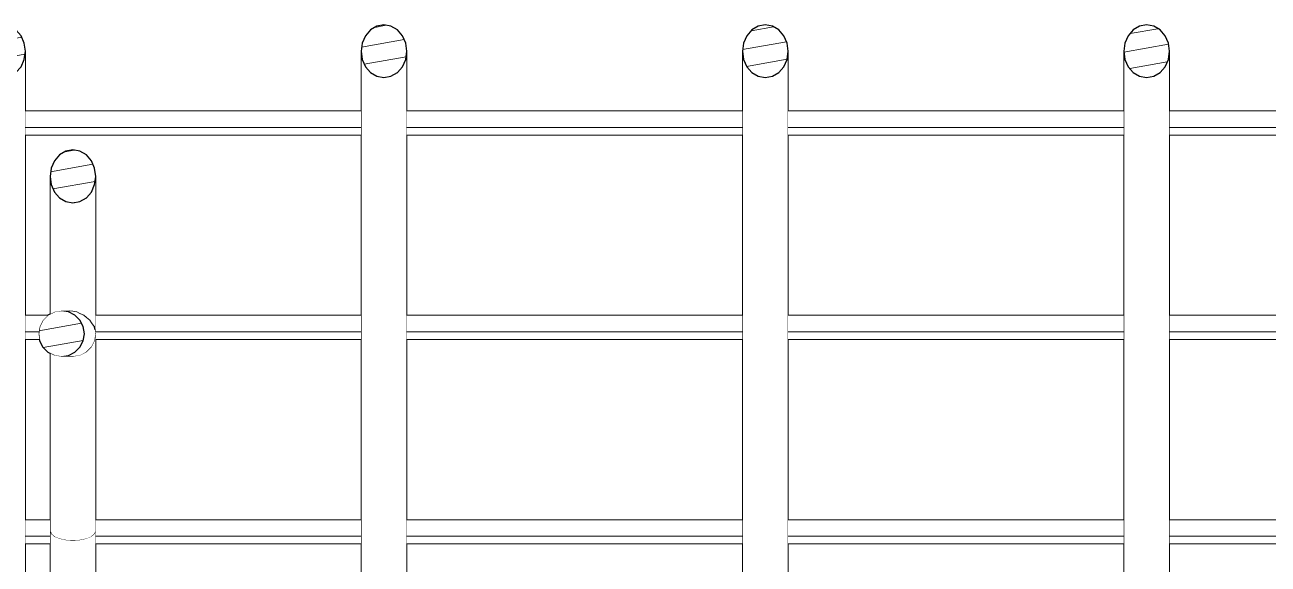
# Model space of a CAD drawing. Header units: millimetres. Extents: x -71878 to 121433, y -67383 to 83273.
# Drawn here: x 6745 to 10005, y -57632 to -56219 of the extents above; entities that cross this region are included whole.
import ezdxf

# ---------------------------------------------------------------- set-up
doc = ezdxf.new("R2010")
doc.units = ezdxf.units.MM
doc.header["$MEASUREMENT"] = 0
doc.set_wipeout_variables(frame=1)
doc.linetypes.add('Wipeout_Contour', pattern=[1000, 0, -1000])
for name, color, linetype in [('COLUMNAS', 7, 'Continuous'), ('ENTIRADO', 7, 'Continuous'), ('Vigas', 7, 'Continuous')]:
    doc.layers.add(name, color=color, linetype=linetype)
for name, color, linetype, lineweight, true_color in [('COLUMNAS_Pluma_Nº__23', 7, 'Continuous', 5, 0x646464), ('ENTIRADO_Pluma_Nº__23', 7, 'Continuous', 5, 0x646464), ('Vigas_Pluma_Nº__23', 7, 'Continuous', 5, 0x646464)]:
    doc.layers.add(name, color=color, linetype=linetype, lineweight=lineweight, true_color=true_color)
doc.layers.add('Vigas_Pluma_Nº__81', color=7, linetype='Continuous', lineweight=30)
pattern_1 = [(10, (-22368.785, -65222.404), (-7.81417, 44.31635), [])]

msp = doc.modelspace()

# ---------------------------------------------------------------- wipeouts: each hides what was drawn before it
at = {"color": 254, "linetype": 'Wipeout_Contour', "lineweight": 0, "ltscale": 120228.849093}
msp.add_wipeout([(6743.231, -56309.842), (6743.231, -59533.144), (6746.167, -59533.144), (6746.167, -56288.493)], dxfattribs=at).dxf.layer = 'Vigas'
at = {"color": 254, "linetype": 'Wipeout_Contour', "lineweight": 0, "ltscale": 123651.428745}
msp.add_wipeout([(7626.167, -56288.493), (7626.167, -59538.359), (7629.104, -59538.359), (7629.104, -56309.842)], dxfattribs=at).dxf.layer = 'Vigas'
at = {"color": 254, "linetype": 'Wipeout_Contour', "lineweight": 0, "ltscale": 127537.061317}
msp.add_wipeout([(8626.167, -56288.493), (8626.167, -59538.359), (8629.104, -59538.359), (8629.104, -56309.842)], dxfattribs=at).dxf.layer = 'Vigas'
at = {"color": 254, "linetype": 'Wipeout_Contour', "lineweight": 0, "ltscale": 131429.510237}
msp.add_wipeout([(9626.167, -56288.493), (9626.167, -59538.359), (9629.104, -59538.359), (9629.104, -56309.842)], dxfattribs=at).dxf.layer = 'Vigas'
at = {"color": 254, "linetype": 'Wipeout_Contour', "lineweight": 0, "ltscale": 124072.145907}
msp.add_wipeout([(7734.708, -56329.101), (7734.708, -59538.359), (7743.231, -59538.359), (7743.231, -56309.842)], dxfattribs=at).dxf.layer = 'Vigas'
at = {"color": 254, "linetype": 'Wipeout_Contour', "lineweight": 0, "ltscale": 151870.812311}
msp.add_wipeout([(6840.599, -56968.448), (6859.159, -56971.385), (6881.317, -56971.385), (6870.648, -56969.741), (6862.495, -56968.448)], dxfattribs=at).dxf.layer = 'Vigas'
at = {"color": 254, "linetype": 'Wipeout_Contour', "lineweight": 0, "ltscale": 121621.859659}
msp.add_wipeout([(6928.082, -57046.989), (6931.016, -57028.448), (6900.66, -57028.448), (6897.72, -57046.989)], dxfattribs=at).dxf.layer = 'Vigas'

# ---------------------------------------------------------------- next in the draw order: hatches: boundary and pattern name
at = {"layer": 'Vigas', "linetype": 'Continuous', "lineweight": 0, "true_color": 0xffffff}
h = msp.add_hatch(dxfattribs=at)
h.set_pattern_fill('WOOD_0001', style=0, pattern_type=2)
h.set_pattern_definition(pattern_1)
h.paths.add_polyline_path([(6626.167, -56288.493), (6629.104, -56309.842), (6637.626, -56329.101), (6650.9, -56344.386), (6667.626, -56354.199), (6686.167, -56357.58), (6704.708, -56354.199), (6721.434, -56344.386), (6734.708, -56329.101), (6743.231, -56309.842), (6746.167, -56288.493), (6743.231, -56267.144), (6734.708, -56247.885), (6721.434, -56232.6), (6704.708, -56222.787), (6686.167, -56219.406), (6667.626, -56222.787), (6650.9, -56232.6), (6637.626, -56247.885), (6629.104, -56267.144)])

# ---------------------------------------------------------------- next in the draw order: linework, layer by layer
at = {"layer": 'Vigas_Pluma_Nº__23', "linetype": 'Continuous'}
msp.add_line((6746.167, -56288.493), (6746.167, -59533.144), dxfattribs=at)
at = {"layer": 'Vigas_Pluma_Nº__81', "linetype": 'Continuous', "flags": 128}
msp.add_lwpolyline([(6626.167, -56288.493), (6629.104, -56309.842), (6637.626, -56329.101), (6650.9, -56344.386), (6667.626, -56354.199), (6686.167, -56357.58), (6704.708, -56354.199), (6721.434, -56344.386), (6734.708, -56329.101), (6743.231, -56309.842), (6746.167, -56288.493), (6743.231, -56267.144), (6734.708, -56247.885), (6721.434, -56232.6), (6704.708, -56222.787), (6686.167, -56219.406), (6667.626, -56222.787), (6650.9, -56232.6), (6637.626, -56247.885), (6629.104, -56267.144)], close=True, dxfattribs=at)

# ---------------------------------------------------------------- next in the draw order: wipeouts: each hides what was drawn before it
at = {"color": 254, "linetype": 'Wipeout_Contour', "lineweight": 0, "ltscale": 123662.106501}
msp.add_wipeout([(7629.104, -56309.842), (7629.104, -59538.359), (7637.626, -59538.359), (7637.626, -56329.101)], dxfattribs=at).dxf.layer = 'Vigas'
at = {"color": 254, "linetype": 'Wipeout_Contour', "lineweight": 0, "ltscale": 124020.036237}
msp.add_wipeout([(7721.434, -59538.359), (7734.708, -59538.359), (7734.708, -56329.101), (7721.434, -56344.386)], dxfattribs=at).dxf.layer = 'Vigas'
at = {"color": 254, "linetype": 'Wipeout_Contour', "lineweight": 0, "ltscale": 127548.123946}
msp.add_wipeout([(8629.104, -56309.842), (8629.104, -59538.359), (8637.626, -59538.359), (8637.626, -56329.101)], dxfattribs=at).dxf.layer = 'Vigas'
at = {"color": 254, "linetype": 'Wipeout_Contour', "lineweight": 0, "ltscale": 131440.935111}
msp.add_wipeout([(9629.104, -56309.842), (9629.104, -59538.359), (9637.626, -59538.359), (9637.626, -56329.101)], dxfattribs=at).dxf.layer = 'Vigas'
at = {"color": 254, "linetype": 'Wipeout_Contour', "lineweight": 0, "ltscale": 182488.681036}
msp.add_wipeout([(6926.12, -57009.907), (6897.72, -57009.907), (6900.66, -57028.448), (6931.016, -57028.448), (6929.482, -57018.757), (6927.711, -57015.478)], dxfattribs=at).dxf.layer = 'Vigas'
at = {"color": 254, "linetype": 'Wipeout_Contour', "lineweight": 0, "ltscale": 121580.814702}
msp.add_wipeout([(6919.568, -57063.715), (6928.082, -57046.989), (6897.72, -57046.989), (6889.189, -57063.715)], dxfattribs=at).dxf.layer = 'Vigas'

# ---------------------------------------------------------------- next in the draw order: linework, layer by layer
at = {"layer": 'Vigas_Pluma_Nº__23', "linetype": 'Continuous'}
msp.add_line((6931.016, -57028.448), (6928.082, -57046.989), dxfattribs=at)

# ---------------------------------------------------------------- next in the draw order: wipeouts: each hides what was drawn before it
at = {"color": 254, "linetype": 'Wipeout_Contour', "lineweight": 0, "ltscale": 124105.920668}
msp.add_wipeout([(7746.167, -56288.493), (7743.231, -56309.842), (7743.231, -59538.359), (7746.167, -59538.359)], dxfattribs=at).dxf.layer = 'Vigas'
at = {"color": 254, "linetype": 'Wipeout_Contour', "lineweight": 0, "ltscale": 127580.989566}
msp.add_wipeout([(8637.626, -56329.101), (8637.626, -59538.359), (8650.9, -59538.359), (8650.9, -56344.386)], dxfattribs=at).dxf.layer = 'Vigas'
at = {"color": 254, "linetype": 'Wipeout_Contour', "lineweight": 0, "ltscale": 131474.147257}
msp.add_wipeout([(9637.626, -56329.101), (9637.626, -59538.359), (9650.9, -59538.359), (9650.9, -56344.386)], dxfattribs=at).dxf.layer = 'Vigas'
at = {"color": 254, "linetype": 'Wipeout_Contour', "lineweight": 0, "ltscale": 123954.680572}
msp.add_wipeout([(7704.708, -56354.199), (7704.708, -59538.359), (7721.434, -59538.359), (7721.434, -56344.386)], dxfattribs=at).dxf.layer = 'Vigas'
at = {"color": 254, "linetype": 'Wipeout_Contour', "lineweight": 0, "ltscale": 152052.262668}
msp.add_wipeout([(6914.682, -56993.181), (6889.189, -56993.181), (6897.72, -57009.907), (6926.12, -57009.907), (6919.189, -57000.171)], dxfattribs=at).dxf.layer = 'Vigas'
at = {"color": 254, "linetype": 'Wipeout_Contour', "lineweight": 0, "ltscale": 121522.710372}
msp.add_wipeout([(6906.308, -57076.989), (6919.568, -57063.715), (6889.189, -57063.715), (6875.902, -57076.989)], dxfattribs=at).dxf.layer = 'Vigas'

# ---------------------------------------------------------------- next in the draw order: linework, layer by layer
at = {"layer": 'Vigas_Pluma_Nº__23', "linetype": 'Continuous'}
for p, q in [((7746.167, -56288.493), (7746.167, -59538.359)), ((8626.167, -56288.493), (8626.167, -59538.359)), ((9626.167, -59538.359), (9626.167, -56288.493)), ((6929.482, -57018.753), (6931.016, -57028.448))]:
    msp.add_line(p, q, dxfattribs=at)

# ---------------------------------------------------------------- next in the draw order: wipeouts: each hides what was drawn before it
at = {"color": 254, "linetype": 'Wipeout_Contour', "lineweight": 0, "ltscale": 123882.468411}
msp.add_wipeout([(7686.167, -56357.58), (7686.167, -59538.359), (7704.708, -59538.359), (7704.708, -56354.199)], dxfattribs=at).dxf.layer = 'Vigas'
at = {"color": 254, "linetype": 'Wipeout_Contour', "lineweight": 0, "ltscale": 127632.432828}
msp.add_wipeout([(8650.9, -59538.359), (8667.626, -59538.359), (8667.626, -56354.199), (8650.9, -56344.386)], dxfattribs=at).dxf.layer = 'Vigas'
at = {"color": 254, "linetype": 'Wipeout_Contour', "lineweight": 0, "ltscale": 131525.887538}
msp.add_wipeout([(9650.9, -56344.386), (9650.9, -59538.359), (9667.626, -59538.359), (9667.626, -56354.199)], dxfattribs=at).dxf.layer = 'Vigas'
at = {"color": 254, "linetype": 'Wipeout_Contour', "lineweight": 0, "ltscale": 151950.355411}
msp.add_wipeout([(6881.317, -56971.385), (6859.159, -56971.385), (6875.902, -56979.907), (6899.287, -56979.907), (6889.189, -56975.186)], dxfattribs=at).dxf.layer = 'Vigas'
at = {"color": 254, "linetype": 'Wipeout_Contour', "lineweight": 0, "ltscale": 121453.215047}
msp.add_wipeout([(6889.599, -57085.511), (6906.308, -57076.989), (6875.902, -57076.989), (6859.159, -57085.511)], dxfattribs=at).dxf.layer = 'Vigas'

# ---------------------------------------------------------------- next in the draw order: linework, layer by layer
at = {"layer": 'Vigas_Pluma_Nº__23', "linetype": 'Continuous'}
for p, q in [((6928.082, -57046.989), (6919.568, -57063.715)), ((6919.568, -57063.715), (6906.308, -57076.989))]:
    msp.add_line(p, q, dxfattribs=at)

# ---------------------------------------------------------------- next in the draw order: wipeouts: each hides what was drawn before it
at = {"color": 254, "linetype": 'Wipeout_Contour', "lineweight": 0, "ltscale": 127105.012623}
msp.add_wipeout([(7746.167, -56488.35), (7746.167, -56508.181), (8626.167, -56508.181), (8626.167, -56488.35)], dxfattribs=at).dxf.layer = 'ENTIRADO'
at = {"color": 254, "linetype": 'Wipeout_Contour', "lineweight": 0, "ltscale": 126533.688799}
msp.add_wipeout([(8626.167, -57023.756), (7746.167, -57023.756), (7746.167, -57043.587), (8626.167, -57043.587)], dxfattribs=at).dxf.layer = 'ENTIRADO'
at = {"color": 254, "linetype": 'Wipeout_Contour', "lineweight": 0, "ltscale": 125996.185978}
msp.add_wipeout([(8626.167, -57559.163), (7746.167, -57559.163), (7746.167, -57578.993), (8626.167, -57578.993)], dxfattribs=at).dxf.layer = 'ENTIRADO'
at = {"color": 254, "linetype": 'Wipeout_Contour', "lineweight": 0, "ltscale": 123810.466099}
msp.add_wipeout([(7667.626, -56354.199), (7667.626, -59538.359), (7686.167, -59538.359), (7686.167, -56357.58)], dxfattribs=at).dxf.layer = 'Vigas'
at = {"color": 254, "linetype": 'Wipeout_Contour', "lineweight": 0, "ltscale": 127697.406632}
msp.add_wipeout([(8667.626, -56354.199), (8667.626, -59538.359), (8686.167, -59538.359), (8686.167, -56357.58)], dxfattribs=at).dxf.layer = 'Vigas'
at = {"color": 254, "linetype": 'Wipeout_Contour', "lineweight": 0, "ltscale": 131591.079782}
msp.add_wipeout([(9667.626, -56354.199), (9667.626, -59538.359), (9686.167, -59538.359), (9686.167, -56357.58)], dxfattribs=at).dxf.layer = 'Vigas'
at = {"color": 254, "linetype": 'Wipeout_Contour', "lineweight": 0, "ltscale": 152012.787342}
msp.add_wipeout([(6899.287, -56979.907), (6875.902, -56979.907), (6889.189, -56993.181), (6914.682, -56993.181), (6905.915, -56985.775)], dxfattribs=at).dxf.layer = 'Vigas'
at = {"color": 254, "linetype": 'Wipeout_Contour', "lineweight": 0, "ltscale": 121379.118453}
msp.add_wipeout([(6871.077, -57088.448), (6889.599, -57085.511), (6859.159, -57085.511), (6840.599, -57088.448)], dxfattribs=at).dxf.layer = 'Vigas'

# ---------------------------------------------------------------- next in the draw order: hatches: boundary and pattern name
at = {"layer": 'Vigas', "linetype": 'Continuous', "lineweight": 0, "true_color": 0xffffff}
h = msp.add_hatch(dxfattribs=at)
h.set_pattern_fill('WOOD_0001', style=0, pattern_type=2)
h.set_pattern_definition(pattern_1)
h.paths.add_polyline_path([(6900.66, -57028.448), (6897.72, -57009.907), (6889.189, -56993.181), (6875.902, -56979.907), (6859.159, -56971.385), (6840.599, -56968.448), (6822.039, -56971.385), (6805.296, -56979.907), (6792.009, -56993.181), (6783.478, -57009.907), (6780.538, -57028.448), (6783.478, -57046.989), (6792.009, -57063.715), (6805.296, -57076.989), (6822.039, -57085.511), (6840.599, -57088.448), (6859.159, -57085.511), (6875.902, -57076.989), (6889.189, -57063.715), (6897.72, -57046.989)])

# ---------------------------------------------------------------- next in the draw order: linework, layer by layer
at = {"layer": 'ENTIRADO_Pluma_Nº__23', "linetype": 'Continuous'}
for p, q in [((7746.167, -56508.181), (8626.167, -56508.181)), ((7746.167, -57043.587), (8626.167, -57043.587)), ((7746.167, -57578.993), (8626.167, -57578.993))]:
    msp.add_line(p, q, dxfattribs=at)
at = {"layer": 'Vigas_Pluma_Nº__23', "linetype": 'Continuous'}
for p, q in [((6840.599, -56968.448), (6862.496, -56968.448)), ((6906.308, -57076.989), (6889.599, -57085.511)), ((6840.599, -57088.448), (6871.077, -57088.448)), ((6889.599, -57085.511), (6871.077, -57088.448))]:
    msp.add_line(p, q, dxfattribs=at)
at = {"layer": 'Vigas_Pluma_Nº__81', "linetype": 'Continuous', "flags": 128}
msp.add_lwpolyline([(6783.478, -57046.989), (6792.009, -57063.715), (6805.296, -57076.989), (6822.039, -57085.511), (6840.599, -57088.448), (6859.159, -57085.511), (6875.902, -57076.989), (6889.189, -57063.715), (6897.72, -57046.989), (6900.66, -57028.448), (6897.72, -57009.907), (6889.189, -56993.181), (6875.902, -56979.907), (6859.159, -56971.385), (6840.599, -56968.448), (6822.039, -56971.385), (6805.296, -56979.907), (6792.009, -56993.181), (6783.478, -57009.907), (6780.538, -57028.448)], close=True, dxfattribs=at)

# ---------------------------------------------------------------- next in the draw order: wipeouts: each hides what was drawn before it
at = {"color": 254, "linetype": 'Wipeout_Contour', "lineweight": 0, "ltscale": 127139.831061}
msp.add_wipeout([(7746.167, -56488.35), (8626.167, -56488.35), (8626.167, -56444.927), (7746.167, -56444.927)], dxfattribs=at).dxf.layer = 'ENTIRADO'
at = {"color": 254, "linetype": 'Wipeout_Contour', "lineweight": 0, "ltscale": 126566.523346}
msp.add_wipeout([(7746.167, -56980.334), (7746.167, -57023.756), (8626.167, -57023.756), (8626.167, -56980.334)], dxfattribs=at).dxf.layer = 'ENTIRADO'
at = {"color": 254, "linetype": 'Wipeout_Contour', "lineweight": 0, "ltscale": 126027.010303}
msp.add_wipeout([(7746.167, -57515.74), (7746.167, -57559.163), (8626.167, -57559.163), (8626.167, -57515.74)], dxfattribs=at).dxf.layer = 'ENTIRADO'
at = {"color": 254, "linetype": 'Wipeout_Contour', "lineweight": 0, "ltscale": 123745.727878}
msp.add_wipeout([(7650.9, -59538.359), (7667.626, -59538.359), (7667.626, -56354.199), (7650.9, -56344.386)], dxfattribs=at).dxf.layer = 'Vigas'
at = {"color": 254, "linetype": 'Wipeout_Contour', "lineweight": 0, "ltscale": 127769.539479}
msp.add_wipeout([(8686.167, -56357.58), (8686.167, -59538.359), (8704.708, -59538.359), (8704.708, -56354.199)], dxfattribs=at).dxf.layer = 'Vigas'
at = {"color": 254, "linetype": 'Wipeout_Contour', "lineweight": 0, "ltscale": 131663.331851}
msp.add_wipeout([(9686.167, -56357.58), (9686.167, -59538.359), (9704.708, -59538.359), (9704.708, -56354.199)], dxfattribs=at).dxf.layer = 'Vigas'
at = {"color": 254, "linetype": 'Wipeout_Contour', "lineweight": 0, "ltscale": 152338.945348}
msp.add_wipeout([(6927.711, -56637.926), (6927.711, -57015.478), (6929.482, -57018.757), (6930.648, -57026.124), (6930.648, -56616.454)], dxfattribs=at).dxf.layer = 'Vigas'

# ---------------------------------------------------------------- next in the draw order: linework, layer by layer
at = {"layer": 'ENTIRADO_Pluma_Nº__23', "linetype": 'Continuous'}
for p, q in [((7746.167, -56444.927), (8626.167, -56444.927)), ((7746.167, -56488.35), (8626.167, -56488.35)), ((7746.167, -56980.333), (8626.167, -56980.333)), ((7746.167, -57023.756), (8626.167, -57023.756)), ((7746.167, -57515.74), (8626.167, -57515.74)), ((7746.167, -57559.163), (8626.167, -57559.163))]:
    msp.add_line(p, q, dxfattribs=at)

# ---------------------------------------------------------------- next in the draw order: wipeouts: each hides what was drawn before it
at = {"color": 254, "linetype": 'Wipeout_Contour', "lineweight": 0, "ltscale": 151326.404093}
msp.add_wipeout([(6746.167, -57043.587), (6782.938, -57043.587), (6780.538, -57028.448), (6781.282, -57023.756), (6746.167, -57023.756)], dxfattribs=at).dxf.layer = 'ENTIRADO'
at = {"color": 254, "linetype": 'Wipeout_Contour', "lineweight": 0, "ltscale": 123694.602604}
msp.add_wipeout([(7637.626, -56329.101), (7637.626, -59538.359), (7650.9, -59538.359), (7650.9, -56344.386)], dxfattribs=at).dxf.layer = 'Vigas'
at = {"color": 254, "linetype": 'Wipeout_Contour', "lineweight": 0, "ltscale": 127841.764754}
msp.add_wipeout([(8721.434, -56344.386), (8704.708, -56354.199), (8704.708, -59538.359), (8721.434, -59538.359)], dxfattribs=at).dxf.layer = 'Vigas'
at = {"color": 254, "linetype": 'Wipeout_Contour', "lineweight": 0, "ltscale": 131735.565666}
msp.add_wipeout([(9704.708, -56354.199), (9704.708, -59538.359), (9721.434, -59538.359), (9721.434, -56344.386)], dxfattribs=at).dxf.layer = 'Vigas'
at = {"color": 254, "linetype": 'Wipeout_Contour', "lineweight": 0, "ltscale": 121488.059632}
msp.add_wipeout([(6813.585, -56637.926), (6810.648, -56616.454), (6810.648, -56977.183), (6813.585, -56975.688)], dxfattribs=at).dxf.layer = 'Vigas'
at = {"color": 254, "linetype": 'Wipeout_Contour', "lineweight": 0, "ltscale": 152110.125611}
msp.add_wipeout([(6870.648, -56685.939), (6870.648, -56969.741), (6881.317, -56971.385), (6889.189, -56975.186), (6889.189, -56682.538)], dxfattribs=at).dxf.layer = 'Vigas'
at = {"color": 254, "linetype": 'Wipeout_Contour', "lineweight": 0, "ltscale": 151827.385009}
msp.add_wipeout([(6927.711, -57047.717), (6927.711, -57553.359), (6930.648, -57545.58), (6930.648, -57030.773), (6928.082, -57046.989)], dxfattribs=at).dxf.layer = 'Vigas'
at = {"color": 254, "linetype": 'Wipeout_Contour', "lineweight": 0, "ltscale": 120936.600168}
msp.add_wipeout([(6810.648, -57545.58), (6813.585, -57553.359), (6813.585, -57081.208), (6810.648, -57079.713)], dxfattribs=at).dxf.layer = 'Vigas'

# ---------------------------------------------------------------- next in the draw order: hatches: boundary and pattern name
at = {"layer": 'Vigas', "linetype": 'Continuous', "lineweight": 0, "true_color": 0xffffff}
h = msp.add_hatch(dxfattribs=at)
h.set_pattern_fill('WOOD_0001', style=0, pattern_type=2)
h.set_pattern_definition(pattern_1)
h.paths.add_polyline_path([(7626.167, -56288.493), (7629.104, -56309.842), (7637.626, -56329.101), (7650.9, -56344.386), (7667.626, -56354.199), (7686.167, -56357.58), (7704.708, -56354.199), (7721.434, -56344.386), (7734.708, -56329.101), (7743.231, -56309.842), (7746.167, -56288.493), (7743.231, -56267.144), (7734.708, -56247.885), (7721.434, -56232.6), (7704.708, -56222.787), (7686.167, -56219.406), (7667.626, -56222.787), (7650.9, -56232.6), (7637.626, -56247.885), (7629.104, -56267.144)])

# ---------------------------------------------------------------- next in the draw order: linework, layer by layer
at = {"layer": 'ENTIRADO_Pluma_Nº__23', "linetype": 'Continuous'}
msp.add_line((6746.167, -57043.587), (6782.938, -57043.587), dxfattribs=at)
at = {"layer": 'Vigas_Pluma_Nº__23', "linetype": 'Continuous'}
msp.add_line((7626.167, -56288.493), (7626.167, -59538.359), dxfattribs=at)
at = {"layer": 'Vigas_Pluma_Nº__81', "linetype": 'Continuous', "flags": 128}
msp.add_lwpolyline([(7626.167, -56288.493), (7629.104, -56309.842), (7637.626, -56329.101), (7650.9, -56344.386), (7667.626, -56354.199), (7686.167, -56357.58), (7704.708, -56354.199), (7721.434, -56344.386), (7734.708, -56329.101), (7743.231, -56309.842), (7746.167, -56288.493), (7743.231, -56267.144), (7734.708, -56247.885), (7721.434, -56232.6), (7704.708, -56222.787), (7686.167, -56219.406), (7667.626, -56222.787), (7650.9, -56232.6), (7637.626, -56247.885), (7629.104, -56267.144)], close=True, dxfattribs=at)

# ---------------------------------------------------------------- next in the draw order: wipeouts: each hides what was drawn before it
at = {"color": 254, "linetype": 'Wipeout_Contour', "lineweight": 0, "ltscale": 127907.014806}
msp.add_wipeout([(8721.434, -56344.386), (8721.434, -59538.359), (8734.708, -59538.359), (8734.708, -56329.101)], dxfattribs=at).dxf.layer = 'Vigas'
at = {"color": 254, "linetype": 'Wipeout_Contour', "lineweight": 0, "ltscale": 131800.712725}
msp.add_wipeout([(9721.434, -56344.386), (9721.434, -59538.359), (9734.708, -59538.359), (9734.708, -56329.101)], dxfattribs=at).dxf.layer = 'Vigas'
at = {"color": 254, "linetype": 'Wipeout_Contour', "lineweight": 0, "ltscale": 151834.057641}
msp.add_wipeout([(6813.585, -56637.926), (6813.585, -56975.688), (6822.039, -56971.385), (6822.107, -56971.374), (6822.107, -56657.296)], dxfattribs=at).dxf.layer = 'Vigas'
at = {"color": 254, "linetype": 'Wipeout_Contour', "lineweight": 0, "ltscale": 152192.25257}
msp.add_wipeout([(6889.189, -56682.538), (6889.189, -56975.186), (6899.287, -56979.907), (6905.915, -56985.775), (6905.915, -56672.669)], dxfattribs=at).dxf.layer = 'Vigas'
at = {"color": 254, "linetype": 'Wipeout_Contour', "lineweight": 0, "ltscale": 151779.943307}
msp.add_wipeout([(6919.189, -57064.095), (6919.189, -57560.376), (6927.711, -57553.359), (6927.711, -57047.717), (6919.568, -57063.715)], dxfattribs=at).dxf.layer = 'Vigas'
at = {"color": 254, "linetype": 'Wipeout_Contour', "lineweight": 0, "ltscale": 151256.738932}
msp.add_wipeout([(6822.039, -57085.511), (6813.585, -57081.208), (6813.585, -57553.359), (6822.107, -57560.376), (6822.107, -57085.522)], dxfattribs=at).dxf.layer = 'Vigas'

# ---------------------------------------------------------------- next in the draw order: wipeouts: each hides what was drawn before it
at = {"color": 254, "linetype": 'Wipeout_Contour', "lineweight": 0, "ltscale": 123263.703508}
msp.add_wipeout([(7626.167, -56488.35), (6746.167, -56488.35), (6746.167, -56508.181), (7626.167, -56508.181)], dxfattribs=at).dxf.layer = 'ENTIRADO'
at = {"color": 254, "linetype": 'Wipeout_Contour', "lineweight": 0, "ltscale": 127958.91063}
msp.add_wipeout([(8734.708, -56329.101), (8734.708, -59538.359), (8743.231, -59538.359), (8743.231, -56309.842)], dxfattribs=at).dxf.layer = 'Vigas'
at = {"color": 254, "linetype": 'Wipeout_Contour', "lineweight": 0, "ltscale": 131852.404094}
msp.add_wipeout([(9734.708, -56329.102), (9734.708, -59538.359), (9743.231, -59538.359), (9743.231, -56309.842)], dxfattribs=at).dxf.layer = 'Vigas'
at = {"color": 254, "linetype": 'Wipeout_Contour', "lineweight": 0, "ltscale": 121533.987785}
msp.add_wipeout([(6822.107, -56657.296), (6822.107, -56971.374), (6835.381, -56969.274), (6835.381, -56672.669)], dxfattribs=at).dxf.layer = 'Vigas'
at = {"color": 254, "linetype": 'Wipeout_Contour', "lineweight": 0, "ltscale": 152261.410214}
msp.add_wipeout([(6905.915, -56672.669), (6905.915, -56985.775), (6914.682, -56993.181), (6919.189, -57000.171), (6919.189, -56657.296)], dxfattribs=at).dxf.layer = 'Vigas'
at = {"color": 254, "linetype": 'Wipeout_Contour', "lineweight": 0, "ltscale": 151710.44583}
msp.add_wipeout([(6905.915, -57565.945), (6919.189, -57560.376), (6919.189, -57064.095), (6906.308, -57076.989), (6905.915, -57077.189)], dxfattribs=at).dxf.layer = 'Vigas'

# ---------------------------------------------------------------- next in the draw order: linework, layer by layer
at = {"layer": 'ENTIRADO_Pluma_Nº__23', "linetype": 'Continuous'}
msp.add_line((6746.167, -56508.181), (7626.167, -56508.181), dxfattribs=at)
at = {"layer": 'Vigas_Pluma_Nº__23', "linetype": 'Continuous'}
for p, q in [((6810.648, -56616.454), (6810.648, -56977.183)), ((6899.287, -56979.907), (6889.189, -56975.186)), ((6927.711, -57553.359), (6930.648, -57545.58))]:
    msp.add_line(p, q, dxfattribs=at)

# ---------------------------------------------------------------- next in the draw order: wipeouts: each hides what was drawn before it
at = {"color": 254, "linetype": 'Wipeout_Contour', "lineweight": 0, "ltscale": 123299.60643}
msp.add_wipeout([(7626.167, -56444.927), (6746.167, -56444.927), (6746.167, -56488.35), (7626.167, -56488.35)], dxfattribs=at).dxf.layer = 'ENTIRADO'
at = {"color": 254, "linetype": 'Wipeout_Contour', "lineweight": 0, "ltscale": 127992.383715}
msp.add_wipeout([(8743.231, -56309.842), (8743.231, -59538.359), (8746.167, -59538.359), (8746.167, -56288.493)], dxfattribs=at).dxf.layer = 'Vigas'
at = {"color": 254, "linetype": 'Wipeout_Contour', "lineweight": 0, "ltscale": 131885.591066}
msp.add_wipeout([(9743.231, -56309.842), (9743.231, -59538.359), (9746.167, -59538.359), (9746.167, -56288.493)], dxfattribs=at).dxf.layer = 'Vigas'
at = {"color": 254, "linetype": 'Wipeout_Contour', "lineweight": 0, "ltscale": 152311.381862}
msp.add_wipeout([(6919.189, -56657.296), (6919.189, -57000.171), (6926.12, -57009.907), (6927.711, -57015.478), (6927.711, -56637.926)], dxfattribs=at).dxf.layer = 'Vigas'
at = {"color": 254, "linetype": 'Wipeout_Contour', "lineweight": 0, "ltscale": 151938.585328}
msp.add_wipeout([(6835.381, -56969.274), (6840.599, -56968.448), (6852.107, -56968.448), (6852.107, -56682.538), (6835.381, -56672.669)], dxfattribs=at).dxf.layer = 'Vigas'
at = {"color": 254, "linetype": 'Wipeout_Contour', "lineweight": 0, "ltscale": 151626.073487}
msp.add_wipeout([(6889.189, -57085.576), (6889.189, -57569.521), (6905.915, -57565.945), (6905.915, -57077.189), (6889.599, -57085.511)], dxfattribs=at).dxf.layer = 'Vigas'

# ---------------------------------------------------------------- next in the draw order: hatches: boundary and pattern name
at = {"layer": 'Vigas', "linetype": 'Continuous', "lineweight": 0, "true_color": 0xffffff}
h = msp.add_hatch(dxfattribs=at)
h.set_pattern_fill('WOOD_0001', style=0, pattern_type=2)
h.set_pattern_definition(pattern_1)
h.paths.add_polyline_path([(8626.167, -56288.493), (8629.104, -56309.842), (8637.626, -56329.101), (8650.9, -56344.386), (8667.626, -56354.199), (8686.167, -56357.58), (8704.708, -56354.199), (8721.434, -56344.386), (8734.708, -56329.101), (8743.231, -56309.842), (8746.167, -56288.493), (8743.231, -56267.144), (8734.708, -56247.885), (8721.434, -56232.6), (8704.708, -56222.787), (8686.167, -56219.406), (8667.626, -56222.787), (8650.9, -56232.6), (8637.626, -56247.885), (8629.104, -56267.144)])
h = msp.add_hatch(dxfattribs=at)
h.set_pattern_fill('WOOD_0001', style=0, pattern_type=2)
h.set_pattern_definition(pattern_1)
h.paths.add_polyline_path([(9626.167, -56288.493), (9629.104, -56309.842), (9637.626, -56329.101), (9650.9, -56344.386), (9667.626, -56354.199), (9686.167, -56357.58), (9704.708, -56354.199), (9721.434, -56344.386), (9734.708, -56329.101), (9743.231, -56309.842), (9746.167, -56288.493), (9743.231, -56267.144), (9734.708, -56247.885), (9721.434, -56232.6), (9704.708, -56222.787), (9686.167, -56219.406), (9667.626, -56222.787), (9650.9, -56232.6), (9637.626, -56247.885), (9629.104, -56267.144)])

# ---------------------------------------------------------------- next in the draw order: linework, layer by layer
at = {"layer": 'ENTIRADO_Pluma_Nº__23', "linetype": 'Continuous'}
for p, q in [((6746.167, -56444.927), (7626.167, -56444.927)), ((6746.167, -56488.35), (7626.167, -56488.35))]:
    msp.add_line(p, q, dxfattribs=at)
at = {"layer": 'Vigas_Pluma_Nº__23', "linetype": 'Continuous'}
for p, q in [((8746.167, -56288.493), (8746.167, -59538.359)), ((9746.167, -59538.359), (9746.167, -56288.493)), ((6930.648, -56616.454), (6930.648, -57026.124)), ((6905.915, -56985.775), (6899.287, -56979.907)), ((6914.682, -56993.181), (6905.915, -56985.775)), ((6919.189, -57000.171), (6914.682, -56993.181)), ((6926.12, -57009.907), (6919.189, -57000.171)), ((6927.711, -57015.478), (6926.12, -57009.907)), ((6929.482, -57018.757), (6927.711, -57015.478)), ((6930.648, -57030.773), (6930.648, -57545.58)), ((6905.915, -57565.945), (6919.189, -57560.376)), ((6919.189, -57560.376), (6927.711, -57553.359))]:
    msp.add_line(p, q, dxfattribs=at)
at = {"layer": 'Vigas_Pluma_Nº__81', "linetype": 'Continuous', "flags": 128}
for points in [[(8629.104, -56309.842), (8637.626, -56329.101), (8650.9, -56344.386), (8667.626, -56354.199), (8686.167, -56357.58), (8704.708, -56354.199), (8721.434, -56344.386), (8734.708, -56329.101), (8743.231, -56309.842), (8746.167, -56288.493), (8743.231, -56267.144), (8734.708, -56247.885), (8721.434, -56232.6), (8704.708, -56222.787), (8686.167, -56219.406), (8667.626, -56222.787), (8650.9, -56232.6), (8637.626, -56247.885), (8629.104, -56267.144), (8626.167, -56288.493)], [(9626.167, -56288.493), (9629.104, -56309.842), (9637.626, -56329.101), (9650.9, -56344.386), (9667.626, -56354.199), (9686.167, -56357.58), (9704.708, -56354.199), (9721.434, -56344.386), (9734.708, -56329.101), (9743.231, -56309.842), (9746.167, -56288.493), (9743.231, -56267.144), (9734.708, -56247.885), (9721.434, -56232.6), (9704.708, -56222.787), (9686.167, -56219.406), (9667.626, -56222.787), (9650.9, -56232.6), (9637.626, -56247.885), (9629.104, -56267.144)]]:
    msp.add_lwpolyline(points, close=True, dxfattribs=at)

# ---------------------------------------------------------------- next in the draw order: wipeouts: each hides what was drawn before it
at = {"color": 254, "linetype": 'Wipeout_Contour', "lineweight": 0, "ltscale": 181689.67541}
msp.add_wipeout([(6804.869, -56980.334), (6746.167, -56980.334), (6746.167, -57023.756), (6781.282, -57023.756), (6783.478, -57009.907), (6792.009, -56993.181)], dxfattribs=at).dxf.layer = 'ENTIRADO'
at = {"color": 254, "linetype": 'Wipeout_Contour', "lineweight": 0, "ltscale": 182397.144822}
msp.add_wipeout([(6870.648, -56685.939), (6852.107, -56682.538), (6852.107, -56968.448), (6862.183, -56968.448), (6862.495, -56968.448), (6870.648, -56969.741)], dxfattribs=at).dxf.layer = 'Vigas'
at = {"color": 254, "linetype": 'Wipeout_Contour', "lineweight": 0, "ltscale": 151535.117719}
msp.add_wipeout([(6871.077, -57088.448), (6870.648, -57088.448), (6870.648, -57570.753), (6889.189, -57569.521), (6889.189, -57085.576)], dxfattribs=at).dxf.layer = 'Vigas'

# ---------------------------------------------------------------- next in the draw order: hatches: boundary and pattern name
at = {"layer": 'Vigas', "linetype": 'Continuous', "lineweight": 0, "true_color": 0xffffff}
h = msp.add_hatch(dxfattribs=at)
h.set_pattern_fill('WOOD_0001', style=0, pattern_type=2)
h.set_pattern_definition(pattern_1)
h.paths.add_polyline_path([(6930.648, -56616.454), (6927.711, -56594.982), (6919.189, -56575.612), (6905.915, -56560.24), (6889.189, -56550.37), (6870.648, -56546.969), (6852.107, -56550.37), (6835.381, -56560.24), (6822.107, -56575.612), (6813.585, -56594.982), (6810.648, -56616.454), (6813.585, -56637.926), (6822.107, -56657.296), (6835.381, -56672.669), (6852.107, -56682.538), (6870.648, -56685.939), (6889.189, -56682.538), (6905.915, -56672.669), (6919.189, -56657.296), (6927.711, -56637.926)])

# ---------------------------------------------------------------- next in the draw order: linework, layer by layer
at = {"layer": 'ENTIRADO_Pluma_Nº__23', "linetype": 'Continuous'}
for p, q in [((6746.167, -56980.333), (6804.869, -56980.333)), ((6746.167, -57023.756), (6781.282, -57023.756))]:
    msp.add_line(p, q, dxfattribs=at)
at = {"layer": 'Vigas_Pluma_Nº__23', "linetype": 'Continuous'}
for p, q in [((6862.495, -56968.448), (6870.648, -56969.741)), ((6881.317, -56971.385), (6870.648, -56969.741)), ((6889.189, -56975.186), (6881.317, -56971.385)), ((6889.189, -57569.521), (6905.915, -57565.945))]:
    msp.add_line(p, q, dxfattribs=at)
at = {"layer": 'Vigas_Pluma_Nº__81', "linetype": 'Continuous', "flags": 128}
msp.add_lwpolyline([(6810.648, -56616.454), (6813.585, -56637.926), (6822.107, -56657.296), (6835.381, -56672.669), (6852.107, -56682.538), (6870.648, -56685.939), (6889.189, -56682.538), (6905.915, -56672.669), (6919.189, -56657.296), (6927.711, -56637.926), (6930.648, -56616.454), (6927.711, -56594.982), (6919.189, -56575.612), (6905.915, -56560.24), (6889.189, -56550.37), (6870.648, -56546.969), (6852.107, -56550.37), (6835.381, -56560.24), (6822.107, -56575.612), (6813.585, -56594.982)], close=True, dxfattribs=at)

# ---------------------------------------------------------------- next in the draw order: wipeouts: each hides what was drawn before it
at = {"color": 254, "linetype": 'Wipeout_Contour', "lineweight": 0, "ltscale": 120259.034342}
msp.add_wipeout([(6927.711, -57553.359), (6927.711, -59542.404), (6930.648, -59542.404), (6930.648, -57545.58)], dxfattribs=at).dxf.layer = 'COLUMNAS'
at = {"color": 254, "linetype": 'Wipeout_Contour', "lineweight": 0, "ltscale": 130955.829632}
msp.add_wipeout([(8746.167, -56508.181), (9626.167, -56508.181), (9626.167, -56488.35), (8746.167, -56488.35)], dxfattribs=at).dxf.layer = 'ENTIRADO'
at = {"color": 254, "linetype": 'Wipeout_Contour', "lineweight": 0, "ltscale": 134815.338428}
msp.add_wipeout([(9746.167, -56508.181), (10626.167, -56508.181), (10626.167, -56488.35), (9746.167, -56488.35)], dxfattribs=at).dxf.layer = 'ENTIRADO'
at = {"color": 254, "linetype": 'Wipeout_Contour', "lineweight": 0, "ltscale": 214302.671229}
msp.add_wipeout([(6930.648, -57043.587), (7626.167, -57043.587), (7626.167, -57023.756), (6930.648, -57023.756), (6930.648, -57026.124), (6931.016, -57028.448), (6930.648, -57030.772)], dxfattribs=at).dxf.layer = 'ENTIRADO'
at = {"color": 254, "linetype": 'Wipeout_Contour', "lineweight": 0, "ltscale": 130401.38332}
msp.add_wipeout([(8746.167, -57023.756), (8746.167, -57043.587), (9626.167, -57043.587), (9626.167, -57023.756)], dxfattribs=at).dxf.layer = 'ENTIRADO'
at = {"color": 254, "linetype": 'Wipeout_Contour', "lineweight": 0, "ltscale": 134276.834006}
msp.add_wipeout([(10626.167, -57023.756), (9746.167, -57023.756), (9746.167, -57043.587), (10626.167, -57043.587)], dxfattribs=at).dxf.layer = 'ENTIRADO'
at = {"color": 254, "linetype": 'Wipeout_Contour', "lineweight": 0, "ltscale": 129879.892741}
msp.add_wipeout([(8746.167, -57578.993), (9626.167, -57578.993), (9626.167, -57559.163), (8746.167, -57559.163)], dxfattribs=at).dxf.layer = 'ENTIRADO'
at = {"color": 254, "linetype": 'Wipeout_Contour', "lineweight": 0, "ltscale": 133770.456737}
msp.add_wipeout([(9746.167, -57559.163), (9746.167, -57578.993), (10626.167, -57578.993), (10626.167, -57559.163)], dxfattribs=at).dxf.layer = 'ENTIRADO'
at = {"color": 254, "linetype": 'Wipeout_Contour', "lineweight": 0, "ltscale": 121112.023154}
msp.add_wipeout([(6852.107, -57088.448), (6852.107, -57569.521), (6870.648, -57570.753), (6870.648, -57088.448)], dxfattribs=at).dxf.layer = 'Vigas'

# ---------------------------------------------------------------- next in the draw order: linework, layer by layer
at = {"layer": 'ENTIRADO_Pluma_Nº__23', "linetype": 'Continuous'}
for p, q in [((8746.167, -56508.181), (9626.167, -56508.181)), ((9746.167, -56508.181), (10626.167, -56508.181)), ((6930.648, -57043.587), (7626.167, -57043.587)), ((8746.167, -57043.587), (9626.167, -57043.587)), ((9746.167, -57043.587), (10626.167, -57043.587)), ((8746.167, -57578.993), (9626.167, -57578.993)), ((9746.167, -57578.993), (10626.167, -57578.993))]:
    msp.add_line(p, q, dxfattribs=at)
at = {"layer": 'Vigas_Pluma_Nº__23', "linetype": 'Continuous'}
msp.add_line((6870.648, -57570.753), (6889.189, -57569.521), dxfattribs=at)

# ---------------------------------------------------------------- next in the draw order: wipeouts: each hides what was drawn before it
at = {"color": 254, "linetype": 'Wipeout_Contour', "lineweight": 0, "ltscale": 120232.952166}
msp.add_wipeout([(6919.189, -57560.376), (6919.189, -59542.404), (6927.711, -59542.404), (6927.711, -57553.359)], dxfattribs=at).dxf.layer = 'COLUMNAS'
at = {"color": 254, "linetype": 'Wipeout_Contour', "lineweight": 0, "ltscale": 130989.623981}
msp.add_wipeout([(8746.167, -56444.927), (8746.167, -56488.35), (9626.167, -56488.35), (9626.167, -56444.927)], dxfattribs=at).dxf.layer = 'ENTIRADO'
at = {"color": 254, "linetype": 'Wipeout_Contour', "lineweight": 0, "ltscale": 134848.165199}
msp.add_wipeout([(10626.167, -56444.927), (9746.167, -56444.927), (9746.167, -56488.35), (10626.167, -56488.35)], dxfattribs=at).dxf.layer = 'ENTIRADO'
at = {"color": 254, "linetype": 'Wipeout_Contour', "lineweight": 0, "ltscale": 123063.515938}
msp.add_wipeout([(7626.167, -56980.334), (6930.648, -56980.334), (6930.648, -57023.756), (7626.167, -57023.756)], dxfattribs=at).dxf.layer = 'ENTIRADO'
at = {"color": 254, "linetype": 'Wipeout_Contour', "lineweight": 0, "ltscale": 130433.244072}
msp.add_wipeout([(9626.167, -56980.334), (8746.167, -56980.334), (8746.167, -57023.756), (9626.167, -57023.756)], dxfattribs=at).dxf.layer = 'ENTIRADO'
at = {"color": 254, "linetype": 'Wipeout_Contour', "lineweight": 0, "ltscale": 134307.775277}
msp.add_wipeout([(10626.167, -56980.334), (9746.167, -56980.334), (9746.167, -57023.756), (10626.167, -57023.756)], dxfattribs=at).dxf.layer = 'ENTIRADO'
at = {"color": 254, "linetype": 'Wipeout_Contour', "lineweight": 0, "ltscale": 129909.795716}
msp.add_wipeout([(8746.167, -57515.74), (8746.167, -57559.163), (9626.167, -57559.163), (9626.167, -57515.74)], dxfattribs=at).dxf.layer = 'ENTIRADO'
at = {"color": 254, "linetype": 'Wipeout_Contour', "lineweight": 0, "ltscale": 133799.490399}
msp.add_wipeout([(10626.167, -57515.74), (9746.167, -57515.74), (9746.167, -57559.163), (10626.167, -57559.163)], dxfattribs=at).dxf.layer = 'ENTIRADO'
at = {"color": 254, "linetype": 'Wipeout_Contour', "lineweight": 0, "ltscale": 151366.461085}
msp.add_wipeout([(6835.381, -57087.622), (6835.381, -57565.945), (6852.107, -57569.521), (6852.107, -57088.448), (6840.599, -57088.448)], dxfattribs=at).dxf.layer = 'Vigas'

# ---------------------------------------------------------------- next in the draw order: linework, layer by layer
at = {"layer": 'ENTIRADO_Pluma_Nº__23', "linetype": 'Continuous'}
for p, q in [((8746.167, -56444.927), (9626.167, -56444.927)), ((9746.167, -56444.927), (10626.167, -56444.927)), ((8746.167, -56488.35), (9626.167, -56488.35)), ((9746.167, -56488.35), (10626.167, -56488.35)), ((6930.648, -56980.333), (7626.167, -56980.333)), ((8746.167, -56980.333), (9626.167, -56980.333)), ((9746.167, -56980.333), (10626.167, -56980.333)), ((6930.648, -57023.756), (7626.167, -57023.756)), ((8746.167, -57023.756), (9626.167, -57023.756)), ((9746.167, -57023.756), (10626.167, -57023.756)), ((8746.167, -57515.74), (9626.167, -57515.74)), ((9746.167, -57515.74), (10626.167, -57515.74)), ((8746.167, -57559.163), (9626.167, -57559.163)), ((9746.167, -57559.163), (10626.167, -57559.163))]:
    msp.add_line(p, q, dxfattribs=at)
at = {"layer": 'Vigas_Pluma_Nº__23', "linetype": 'Continuous'}
msp.add_line((6852.107, -57569.521), (6870.648, -57570.753), dxfattribs=at)

# ---------------------------------------------------------------- next in the draw order: wipeouts: each hides what was drawn before it
at = {"color": 254, "linetype": 'Wipeout_Contour', "lineweight": 0, "ltscale": 120187.282426}
msp.add_wipeout([(6905.915, -57565.945), (6905.915, -59542.404), (6919.189, -59542.404), (6919.189, -57560.376)], dxfattribs=at).dxf.layer = 'COLUMNAS'
at = {"color": 254, "linetype": 'Wipeout_Contour', "lineweight": 0, "ltscale": 120990.557845}
msp.add_wipeout([(6835.381, -57087.622), (6822.107, -57085.522), (6822.107, -57560.376), (6835.381, -57565.945)], dxfattribs=at).dxf.layer = 'Vigas'

# ---------------------------------------------------------------- next in the draw order: linework, layer by layer
at = {"layer": 'COLUMNAS_Pluma_Nº__23', "linetype": 'Continuous'}
msp.add_line((6930.648, -57545.58), (6930.648, -59542.404), dxfattribs=at)
at = {"layer": 'Vigas_Pluma_Nº__23', "linetype": 'Continuous'}
for p, q in [((6810.648, -57079.713), (6810.648, -57545.58)), ((6810.648, -57545.58), (6813.585, -57553.359)), ((6813.585, -57553.359), (6822.107, -57560.376)), ((6822.107, -57560.376), (6835.381, -57565.945)), ((6835.381, -57565.945), (6852.107, -57569.521))]:
    msp.add_line(p, q, dxfattribs=at)

# ---------------------------------------------------------------- next in the draw order: wipeouts: each hides what was drawn before it
at = {"color": 254, "linetype": 'Wipeout_Contour', "lineweight": 0, "ltscale": 120126.494298}
msp.add_wipeout([(6889.189, -57569.521), (6889.189, -59542.404), (6905.915, -59542.404), (6905.915, -57565.945)], dxfattribs=at).dxf.layer = 'COLUMNAS'

# ---------------------------------------------------------------- next in the draw order: wipeouts: each hides what was drawn before it
at = {"color": 254, "linetype": 'Wipeout_Contour', "lineweight": 0, "ltscale": 119802.744731}
msp.add_wipeout([(6810.648, -57545.58), (6810.648, -59542.404), (6813.585, -59542.404), (6813.585, -57553.359)], dxfattribs=at).dxf.layer = 'COLUMNAS'
at = {"color": 254, "linetype": 'Wipeout_Contour', "lineweight": 0, "ltscale": 120056.538225}
msp.add_wipeout([(6870.648, -59542.404), (6889.189, -59542.404), (6889.189, -57569.521), (6870.648, -57570.753)], dxfattribs=at).dxf.layer = 'COLUMNAS'
at = {"color": 254, "linetype": 'Wipeout_Contour', "lineweight": 0, "ltscale": 122476.903818}
msp.add_wipeout([(7626.167, -57559.163), (6930.648, -57559.163), (6930.648, -57578.993), (7626.167, -57578.993)], dxfattribs=at).dxf.layer = 'ENTIRADO'

# ---------------------------------------------------------------- next in the draw order: linework, layer by layer
at = {"layer": 'ENTIRADO_Pluma_Nº__23', "linetype": 'Continuous'}
msp.add_line((6930.648, -57578.993), (7626.167, -57578.993), dxfattribs=at)

# ---------------------------------------------------------------- next in the draw order: wipeouts: each hides what was drawn before it
at = {"color": 254, "linetype": 'Wipeout_Contour', "lineweight": 0, "ltscale": 119821.314988}
msp.add_wipeout([(6813.585, -57553.359), (6813.585, -59542.404), (6822.107, -59542.404), (6822.107, -57560.376)], dxfattribs=at).dxf.layer = 'COLUMNAS'
at = {"color": 254, "linetype": 'Wipeout_Contour', "lineweight": 0, "ltscale": 119984.262983}
msp.add_wipeout([(6852.107, -57569.521), (6852.107, -59542.404), (6870.648, -59542.404), (6870.648, -57570.753)], dxfattribs=at).dxf.layer = 'COLUMNAS'
at = {"color": 254, "linetype": 'Wipeout_Contour', "lineweight": 0, "ltscale": 122508.611879}
msp.add_wipeout([(6930.648, -57515.74), (6930.648, -57559.163), (7626.167, -57559.163), (7626.167, -57515.74)], dxfattribs=at).dxf.layer = 'ENTIRADO'

# ---------------------------------------------------------------- next in the draw order: linework, layer by layer
at = {"layer": 'ENTIRADO_Pluma_Nº__23', "linetype": 'Continuous'}
for p, q in [((6930.648, -57515.74), (7626.167, -57515.74)), ((6930.648, -57559.163), (7626.167, -57559.163))]:
    msp.add_line(p, q, dxfattribs=at)

# ---------------------------------------------------------------- next in the draw order: wipeouts: each hides what was drawn before it
at = {"color": 254, "linetype": 'Wipeout_Contour', "lineweight": 0, "ltscale": 119916.745412}
msp.add_wipeout([(6835.381, -59542.404), (6852.107, -59542.404), (6852.107, -57569.521), (6835.381, -57565.945)], dxfattribs=at).dxf.layer = 'COLUMNAS'

# ---------------------------------------------------------------- next in the draw order: wipeouts: each hides what was drawn before it
at = {"color": 254, "linetype": 'Wipeout_Contour', "lineweight": 0, "ltscale": 119860.59696}
msp.add_wipeout([(6822.107, -59542.404), (6835.381, -59542.404), (6835.381, -57565.945), (6822.107, -57560.376)], dxfattribs=at).dxf.layer = 'COLUMNAS'

# ---------------------------------------------------------------- next in the draw order: linework, layer by layer
at = {"layer": 'COLUMNAS_Pluma_Nº__23', "linetype": 'Continuous'}
msp.add_line((6810.648, -57545.58), (6810.648, -59542.404), dxfattribs=at)

# ---------------------------------------------------------------- next in the draw order: wipeouts: each hides what was drawn before it
at = {"color": 254, "linetype": 'Wipeout_Contour', "lineweight": 0, "ltscale": 120540.940156}
msp.add_wipeout([(6746.167, -57559.163), (6746.167, -57578.993), (6810.648, -57578.993), (6810.648, -57559.163)], dxfattribs=at).dxf.layer = 'ENTIRADO'

# ---------------------------------------------------------------- next in the draw order: linework, layer by layer
at = {"layer": 'ENTIRADO_Pluma_Nº__23', "linetype": 'Continuous'}
msp.add_line((6746.167, -57578.993), (6810.648, -57578.993), dxfattribs=at)

# ---------------------------------------------------------------- next in the draw order: wipeouts: each hides what was drawn before it
at = {"color": 254, "linetype": 'Wipeout_Contour', "lineweight": 0, "ltscale": 120573.153738}
msp.add_wipeout([(6746.167, -57515.74), (6746.167, -57559.163), (6810.648, -57559.163), (6810.648, -57515.74)], dxfattribs=at).dxf.layer = 'ENTIRADO'

# ---------------------------------------------------------------- next in the draw order: linework, layer by layer
at = {"layer": 'ENTIRADO_Pluma_Nº__23', "linetype": 'Continuous'}
for p, q in [((6746.167, -57515.74), (6810.648, -57515.74)), ((6746.167, -57559.163), (6810.673, -57559.163))]:
    msp.add_line(p, q, dxfattribs=at)

doc.saveas('drawing.dxf')
